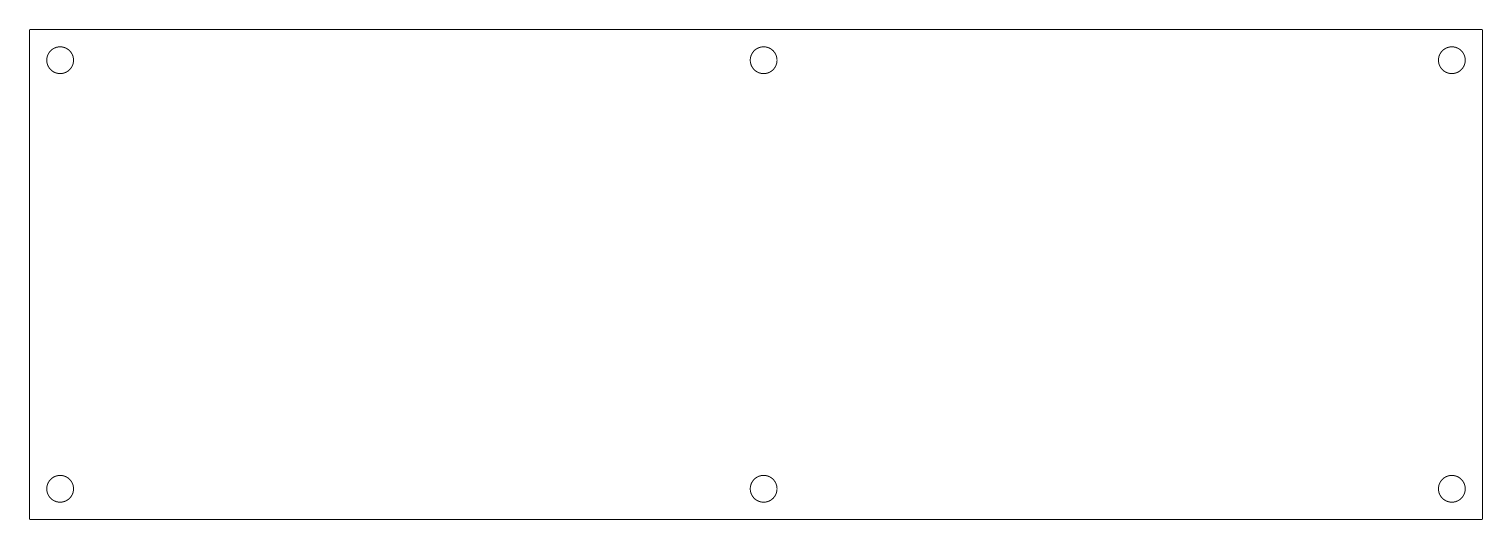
# Model space of a CAD drawing. Header units: millimetres. Extents: x 27 to 217, y 43 to 107.
import ezdxf

# ---------------------------------------------------------------- set-up
doc = ezdxf.new("R2010")
doc.units = ezdxf.units.MM
doc.layers.add('TopOverlay', color=2, linetype='Continuous')

msp = doc.modelspace()

# ---------------------------------------------------------------- linework, layer by layer
at = {"layer": 'TopOverlay', "const_width": 0.127}
for points in [[(27, 43), (27, 107)], [(27, 107), (217, 107)], [(217, 43), (217, 107)], [(27, 43), (217, 43)]]:
    msp.add_lwpolyline(points, dxfattribs=at)
at = {"layer": 'TopOverlay'}
for points, const_width in [([(32.75, 103, 1), (29.25, 103, 1)], 0.127), ([(124.75, 103, 1), (121.25, 103, 1)], 0.127), ([(214.75, 103, 1), (211.25, 103, 1)], 0.127), ([(29.22, 103, 1), (29.28, 103, 1)], 0.0635), ([(32.72, 103, 1), (32.78, 103, 1)], 0.0635), ([(121.22, 103, 1), (121.28, 103, 1)], 0.0635), ([(124.72, 103, 1), (124.78, 103, 1)], 0.0635), ([(211.22, 103, 1), (211.28, 103, 1)], 0.0635), ([(214.72, 103, 1), (214.78, 103, 1)], 0.0635), ([(32.75, 47, 1), (29.25, 47, 1)], 0.127), ([(124.75, 47, 1), (121.25, 47, 1)], 0.127), ([(214.75, 47, 1), (211.25, 47, 1)], 0.127), ([(29.22, 47, 1), (29.28, 47, 1)], 0.0635), ([(32.72, 47, 1), (32.78, 47, 1)], 0.0635), ([(121.22, 47, 1), (121.28, 47, 1)], 0.0635), ([(124.72, 47, 1), (124.78, 47, 1)], 0.0635), ([(211.22, 47, 1), (211.28, 47, 1)], 0.0635), ([(214.72, 47, 1), (214.78, 47, 1)], 0.0635)]:
    msp.add_lwpolyline(points, format="xyb", close=True, dxfattribs=dict(at, const_width=const_width))

doc.saveas('drawing.dxf')
